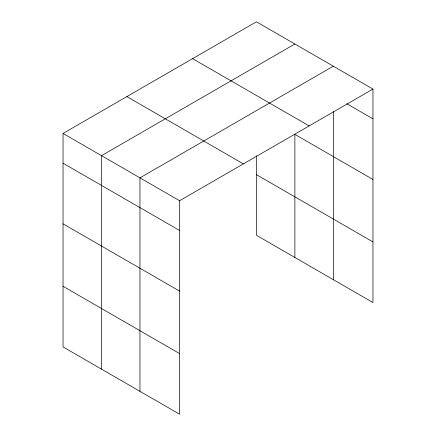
<?xml version="1.0" encoding="UTF-8"?>
<svg xmlns="http://www.w3.org/2000/svg" width="436" height="436" viewBox="0 0 436 436"><rect width="100%" height="100%" fill="white"/><g stroke="black" fill="none" stroke-linecap="round" stroke-linejoin="round"><path stroke-width="0.65" d="M372.96 89.08L256.428 21.8L63.04 133.449L63.04 346.92L179.572 414.2L179.572 200.729L372.96 89.08L372.96 302.551L256.428 235.271L256.428 155.63M333.338 111.627L333.338 279.672M294.883 44.003L101.495 155.652L101.495 369.123M333.338 66.207L139.951 177.855L139.951 391.326M346.74 103.692L372.96 118.832M192.608 58.647L309.14 125.922M372.96 179.458L294.883 134.381L294.883 257.474M126.86 96.607L243.392 163.887M256.428 174.645L372.96 241.92M63.04 133.449L179.572 200.729M63.04 163.206L179.572 230.481M63.04 223.832L179.572 291.112M63.04 286.294L179.572 353.574"/></g></svg>
